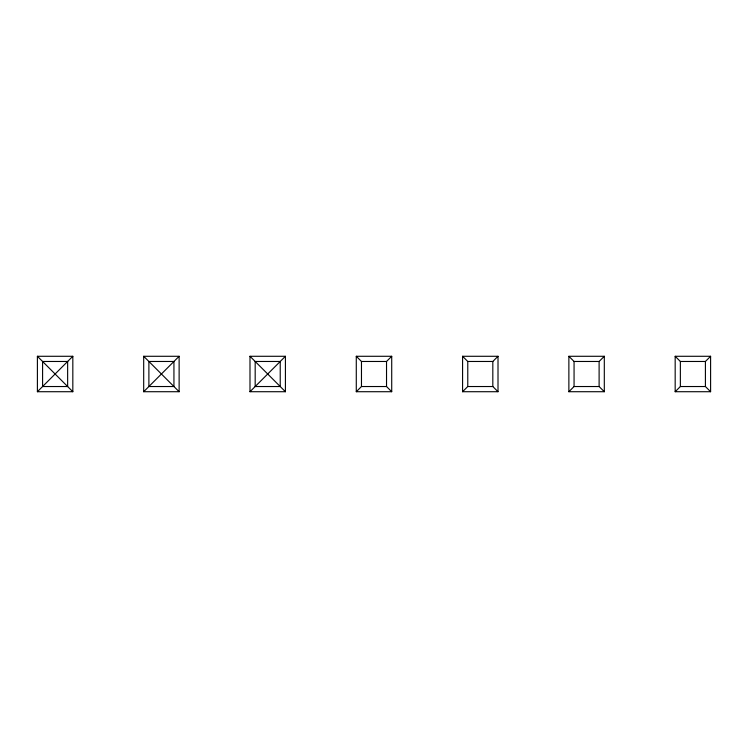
<?xml version="1.0" encoding="UTF-8"?>
<svg xmlns="http://www.w3.org/2000/svg" width="748" height="748" viewBox="0 0 748 748"><rect width="100%" height="100%" fill="white"/><g stroke="black" fill="none" stroke-linecap="round" stroke-linejoin="round"><path stroke-width="1.12" d="M37.4 391.718L72.827 356.282L37.4 356.282L37.4 391.718L72.827 391.718L72.827 356.282M143.691 391.718L179.127 356.282L143.691 356.282L143.691 391.718L179.127 391.718L179.127 356.282M249.991 391.718L285.418 356.282L285.418 391.718L249.991 391.718L249.991 356.282L285.418 356.282M356.282 391.718L361.471 386.529L386.529 386.529L391.718 391.718L356.282 391.718L356.282 356.282L391.718 356.282L391.718 391.718M356.282 356.282L361.471 361.471L386.529 361.471L391.718 356.282M462.582 391.718L467.771 386.529L492.82 386.529L498.009 391.718L498.009 356.282L462.582 356.282L462.582 391.718L498.009 391.718M462.582 356.282L467.771 361.471L492.82 361.471L498.009 356.282M568.873 391.718L574.062 386.529L574.062 361.471L568.873 356.282L604.309 356.282L604.309 391.718L568.873 391.718L568.873 356.282M574.062 361.471L599.111 361.471L604.309 356.282M675.173 391.718L680.362 386.529L680.362 361.471L675.173 356.282L710.6 356.282L710.6 391.718L675.173 391.718L675.173 356.282M680.362 361.471L705.411 361.471L710.6 356.282M574.062 386.529L599.111 386.529L604.309 391.718M680.362 386.529L705.411 386.529L710.6 391.718M249.991 356.282L285.418 391.718M143.691 356.282L179.127 391.718M37.4 356.282L72.827 391.718M705.411 361.471L705.411 386.529M599.111 361.471L599.111 386.529M492.82 361.471L492.82 386.529M467.771 361.471L467.771 386.529M386.529 361.471L386.529 386.529M361.471 361.471L361.471 386.529M67.638 361.471L42.589 361.471L42.589 386.529L67.638 386.529L67.638 361.471M173.938 361.471L148.889 361.471L148.889 386.529L173.938 386.529L173.938 361.471M280.229 361.471L255.18 361.471L255.18 386.529L280.229 386.529L280.229 361.471"/></g></svg>
